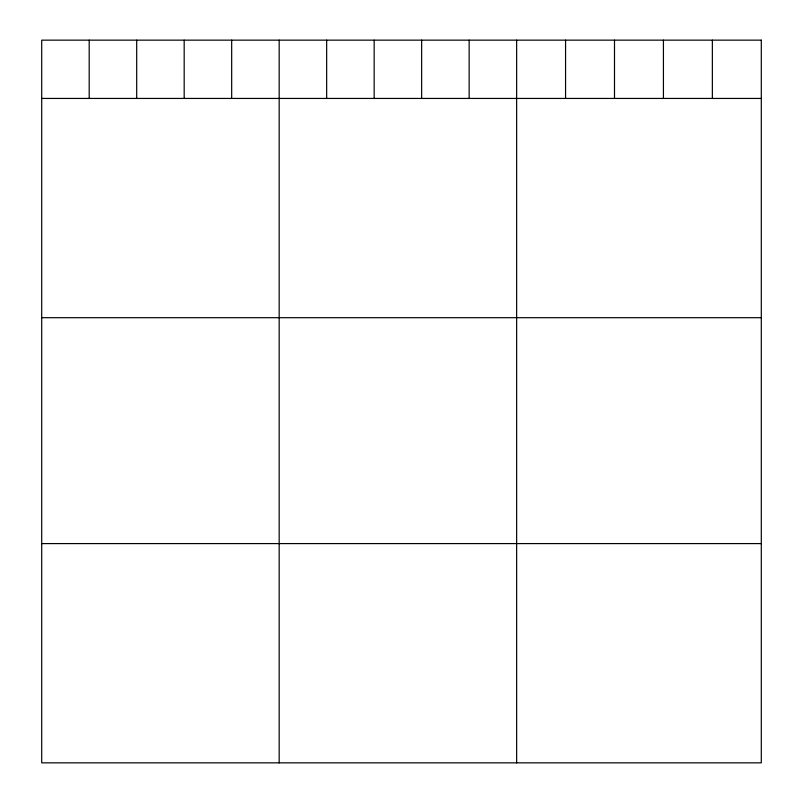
<?xml version="1.0" encoding="UTF-8"?>
<svg xmlns="http://www.w3.org/2000/svg" width="803" height="803" viewBox="0 0 803 803"><rect width="100%" height="100%" fill="white"/><g stroke="black" fill="none" stroke-linecap="round" stroke-linejoin="round"><path stroke-width="1.2" d="M41.706 98.438L761.294 98.438M41.706 317.697L761.294 317.697M41.706 543.591L761.294 543.591M712.361 40.15L712.361 98.438M663.429 40.15L663.429 98.438M614.496 40.15L614.496 98.438M565.563 40.15L565.563 98.438M516.64 40.15L516.64 762.85M469.143 40.15L469.143 98.438M421.645 40.15L421.645 98.438M374.158 40.15L374.158 98.438M326.66 40.15L326.66 98.438M279.173 40.15L279.173 762.85M231.676 40.15L231.676 98.438M184.178 40.15L184.178 98.438M136.691 40.15L136.691 98.438M89.193 40.15L89.193 98.438M761.294 40.15L41.706 40.15L41.706 762.85L761.294 762.85L761.294 40.15"/></g></svg>
